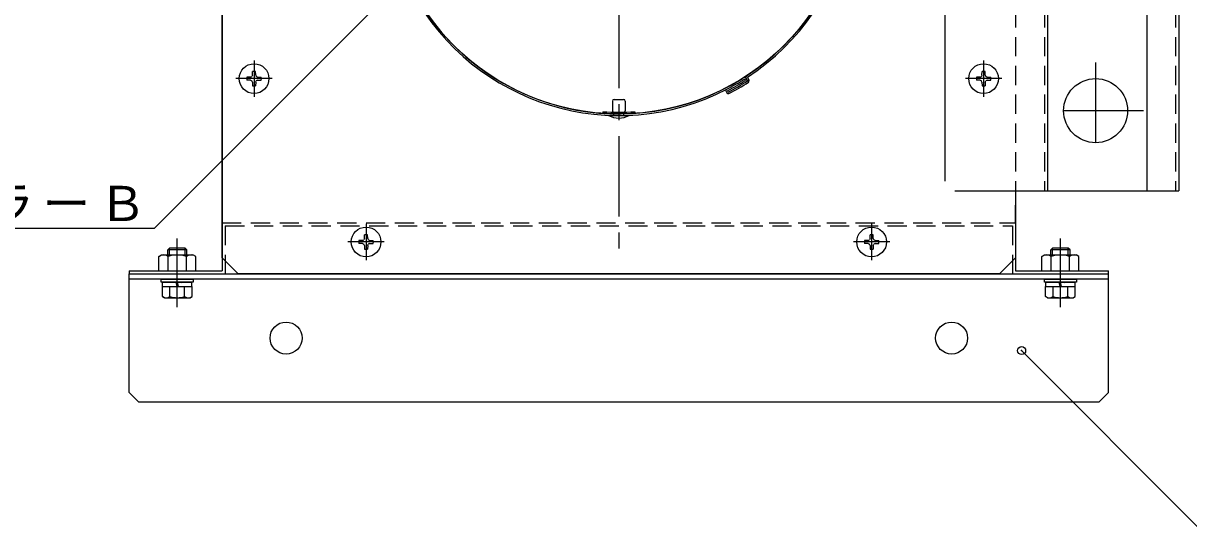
# Model space of a CAD drawing. Units: millimetres at full size, sheet at 1:5; details may follow other scales. Extents: x -2172 to 1948, y -701 to 704.
# Drawn here: x 1226.1 to 1590.3, y 42.2 to 199.7 of the extents above; entities that cross this region are included whole.
import ezdxf

# ---------------------------------------------------------------- set-up
doc = ezdxf.new("R2010")
doc.units = ezdxf.units.MM
doc.header["$LTSCALE"] = 5
doc.header["$PDMODE"] = 32
doc.header["$PDSIZE"] = 2.5
for name, pattern in [('CHAIN1', [8, 5, -1, 1, -1]), ('CHAIN2', [12, 9, -1, 1, -1]), ('DASHED1', [1.8, 1.2, -0.6])]:
    doc.linetypes.add(name, pattern=pattern)
doc.layers.add('0-0', color=4, linetype='Continuous')
doc.styles.add('ＭＳ ゴシック', font='')
doc.styles.get('ＭＳ ゴシック').set_extended_font_data('MS Gothic')

msp = doc.modelspace()

# ---------------------------------------------------------------- linework, layer by layer
at = {"layer": '0-0', "color": 7}
for p, q in [((1288.191, 367.406), (1288.191, 137.406)), ((1288.191, 126.406), (1288.191, 362.406)), ((1546.191, 357.406), (1546.191, 147.406)), ((1577.191, 357.406), (1577.191, 147.406)), ((1587.191, 357.406), (1587.191, 147.406)), ((1514.191, 150.406), (1514.191, 354.406)), ((1451.508, 182.307), (1451.758, 181.873)), ((1451.941, 182.557), (1452.431, 181.709)), ((1452.35, 182.848), (1452.864, 181.959)), ((1446.118, 178.642), (1446.368, 178.209)), ((1410.191, 175.406), (1410.191, 172.406)), ((1410.691, 175.906), (1413.691, 175.906)), ((1414.191, 175.406), (1414.191, 172.406)), ((1445.685, 178.392), (1445.935, 177.959)), ((1410.591, 170.906), (1410.591, 171.924)), ((1410.691, 171.906), (1413.691, 171.906)), ((1413.791, 170.906), (1413.791, 171.924)), ((1408.991, 170.906), (1415.391, 170.906)), ((1517.191, 147.406), (1587.191, 147.406)), ((1536.191, 147.406), (1536.191, 126.406)), ((1536.191, 137.406), (1536.191, 142.919)), ((1288.191, 137.406), (1288.191, 122.406)), ((1288.191, 126.406), (1293.191, 121.406)), ((1531.191, 121.406), (1536.191, 126.406)), ((1259.191, 122.406), (1259.191, 121.406)), ((1259.191, 122.406), (1288.191, 122.406)), ((1259.191, 121.406), (1289.191, 121.406)), ((1289.191, 121.406), (1535.191, 121.406))]:
    msp.add_line(p, q, dxfattribs=at)
at = {"layer": '0-0', "linetype": 'CHAIN1'}
for p, q in [((1412.191, 364.406), (1412.191, 124.406)), ((1298.191, 187.406), (1298.191, 177.406)), ((1298.191, 187.406), (1298.191, 177.406)), ((1526.191, 187.406), (1526.191, 177.406)), ((1561.191, 187.406), (1561.191, 157.406)), ((1303.191, 182.406), (1293.191, 182.406)), ((1303.191, 182.406), (1293.191, 182.406)), ((1531.191, 182.406), (1521.191, 182.406)), ((1576.191, 172.406), (1546.191, 172.406)), ((1333.191, 136.406), (1333.191, 126.406)), ((1333.191, 136.406), (1333.191, 126.406)), ((1491.191, 136.406), (1491.191, 126.406)), ((1491.191, 136.406), (1491.191, 126.406)), ((1274.191, 111.006), (1274.191, 132.506)), ((1338.191, 131.406), (1328.191, 131.406)), ((1338.191, 131.406), (1328.191, 131.406)), ((1496.191, 131.406), (1486.191, 131.406)), ((1496.191, 131.406), (1486.191, 131.406)), ((1550.191, 111.006), (1550.191, 132.506))]:
    msp.add_line(p, q, dxfattribs=at)
at = {"layer": '0-0', "color": 7, "linetype": 'DASHED1'}
for p, q in [((1536.191, 357.406), (1536.191, 147.406)), ((1545.191, 357.406), (1545.191, 147.406)), ((1586.191, 357.406), (1586.191, 147.406)), ((1288.191, 137.406), (1536.191, 137.406)), ((1289.191, 136.406), (1535.191, 136.406)), ((1289.191, 136.406), (1289.191, 121.406)), ((1535.191, 136.406), (1535.191, 121.406))]:
    msp.add_line(p, q, dxfattribs=at)
at = {"layer": '0-0', "linetype": 'CHAIN2'}
for p, q in [((1298.191, 188.056), (1298.191, 176.756)), ((1526.191, 188.056), (1526.191, 176.756)), ((1303.841, 182.406), (1292.541, 182.406)), ((1531.841, 182.406), (1520.541, 182.406)), ((1333.191, 137.056), (1333.191, 125.756)), ((1491.191, 137.056), (1491.191, 125.756)), ((1338.841, 131.406), (1327.541, 131.406)), ((1496.841, 131.406), (1485.541, 131.406))]:
    msp.add_line(p, q, dxfattribs=at)
at = {"layer": '0-0'}
for p, q in [((1297.091, 182.913), (1295.971, 182.896)), ((1297.091, 182.913), (1297.496, 183.101)), ((1297.684, 183.506), (1297.496, 183.101)), ((1297.684, 183.506), (1297.701, 184.626)), ((1298.697, 183.506), (1298.68, 184.626)), ((1298.697, 183.506), (1298.885, 183.101)), ((1299.291, 182.913), (1298.885, 183.101)), ((1299.291, 182.913), (1300.41, 182.896)), ((1525.091, 182.913), (1523.971, 182.896)), ((1525.091, 182.913), (1525.496, 183.101)), ((1525.684, 183.506), (1525.496, 183.101)), ((1525.684, 183.506), (1525.701, 184.626)), ((1526.697, 183.506), (1526.68, 184.626)), ((1526.697, 183.506), (1526.885, 183.101)), ((1527.291, 182.913), (1526.885, 183.101)), ((1527.291, 182.913), (1528.41, 182.896)), ((1297.091, 181.9), (1295.971, 181.917)), ((1297.091, 181.9), (1297.496, 181.712)), ((1297.684, 181.306), (1297.496, 181.712)), ((1297.684, 181.306), (1297.701, 180.187)), ((1298.697, 181.306), (1298.68, 180.187)), ((1298.697, 181.306), (1298.885, 181.712)), ((1299.291, 181.9), (1298.885, 181.712)), ((1299.291, 181.9), (1300.41, 181.917)), ((1525.091, 181.9), (1523.971, 181.917)), ((1525.091, 181.9), (1525.496, 181.712)), ((1525.684, 181.306), (1525.496, 181.712)), ((1525.684, 181.306), (1525.701, 180.187)), ((1526.697, 181.306), (1526.68, 180.187)), ((1526.697, 181.306), (1526.885, 181.712)), ((1527.291, 181.9), (1526.885, 181.712)), ((1527.291, 181.9), (1528.41, 181.917)), ((1407.191, 172.079), (1407.191, 171.578)), ((1417.191, 172.079), (1417.191, 171.578)), ((1332.091, 131.913), (1330.971, 131.896)), ((1332.091, 131.913), (1332.496, 132.101)), ((1332.684, 132.506), (1332.496, 132.101)), ((1332.684, 132.506), (1332.701, 133.626)), ((1333.697, 132.506), (1333.68, 133.626)), ((1333.697, 132.506), (1333.885, 132.101)), ((1334.291, 131.913), (1333.885, 132.101)), ((1334.291, 131.913), (1335.41, 131.896)), ((1490.091, 131.913), (1488.971, 131.896)), ((1490.091, 131.913), (1490.496, 132.101)), ((1490.684, 132.506), (1490.496, 132.101)), ((1490.684, 132.506), (1490.701, 133.626)), ((1491.697, 132.506), (1491.68, 133.626)), ((1491.697, 132.506), (1491.885, 132.101)), ((1492.291, 131.913), (1491.885, 132.101)), ((1492.291, 131.913), (1493.41, 131.896)), ((1271.732, 129.506), (1271.191, 128.965)), ((1277.191, 128.965), (1271.191, 128.965)), ((1271.191, 127.406), (1271.191, 128.965)), ((1276.649, 129.506), (1271.732, 129.506)), ((1271.732, 127.406), (1271.732, 129.506)), ((1274.191, 129.506), (1274.191, 129.506)), ((1275.441, 129.506), (1275.441, 129.506)), ((1277.191, 128.965), (1276.649, 129.506)), ((1276.649, 127.406), (1276.649, 129.506)), ((1277.191, 127.406), (1277.191, 128.965)), ((1332.091, 130.9), (1330.971, 130.917)), ((1332.091, 130.9), (1332.496, 130.712)), ((1332.684, 130.306), (1332.496, 130.712)), ((1332.684, 130.306), (1332.701, 129.187)), ((1333.697, 130.306), (1333.68, 129.187)), ((1333.697, 130.306), (1333.885, 130.712)), ((1334.291, 130.9), (1333.885, 130.712)), ((1334.291, 130.9), (1335.41, 130.917)), ((1490.091, 130.9), (1488.971, 130.917)), ((1490.091, 130.9), (1490.496, 130.712)), ((1490.684, 130.306), (1490.496, 130.712)), ((1490.684, 130.306), (1490.701, 129.187)), ((1491.697, 130.306), (1491.68, 129.187)), ((1491.697, 130.306), (1491.885, 130.712)), ((1492.291, 130.9), (1491.885, 130.712)), ((1492.291, 130.9), (1493.41, 130.917)), ((1547.732, 129.506), (1547.191, 128.965)), ((1553.191, 128.965), (1547.191, 128.965)), ((1547.191, 127.406), (1547.191, 128.965)), ((1552.649, 129.506), (1547.732, 129.506)), ((1547.732, 127.406), (1547.732, 129.506)), ((1550.191, 129.506), (1550.191, 129.506)), ((1551.441, 129.506), (1551.441, 129.506)), ((1553.191, 128.965), (1552.649, 129.506)), ((1552.649, 127.406), (1552.649, 129.506)), ((1553.191, 127.406), (1553.191, 128.965)), ((1269.291, 127.406), (1279.091, 127.406)), ((1271.304, 122.406), (1271.304, 126.902)), ((1277.077, 122.406), (1277.077, 126.902)), ((1545.291, 127.406), (1555.091, 127.406)), ((1547.304, 122.406), (1547.304, 126.902)), ((1553.077, 122.406), (1553.077, 126.902)), ((1259.191, 84.406), (1259.191, 121.406)), ((1268.417, 122.406), (1279.964, 122.406)), ((1531.191, 121.406), (1293.191, 121.406)), ((1544.417, 122.406), (1555.964, 122.406)), ((1565.191, 84.406), (1565.191, 121.406)), ((1565.191, 119.806), (1259.191, 119.806)), ((1269.191, 119.806), (1279.191, 119.806)), ((1269.191, 118.806), (1269.191, 119.806)), ((1279.191, 118.806), (1269.191, 118.806)), ((1269.572, 114.364), (1269.572, 117.506)), ((1269.572, 117.506), (1278.809, 117.506)), ((1269.591, 118.806), (1278.791, 118.806)), ((1269.591, 117.506), (1269.591, 118.806)), ((1269.591, 117.506), (1278.791, 117.506)), ((1271.881, 114.364), (1271.881, 117.506)), ((1274.165, 117.506), (1273.816, 118.806)), ((1274.191, 118.306), (1274.191, 118.306)), ((1274.565, 117.506), (1274.217, 118.806)), ((1275.441, 118.306), (1275.441, 118.306)), ((1276.5, 114.364), (1276.5, 117.506)), ((1278.791, 117.506), (1278.791, 118.806)), ((1278.809, 114.364), (1278.809, 117.506)), ((1279.191, 119.806), (1279.191, 118.806)), ((1545.191, 119.806), (1555.191, 119.806)), ((1545.191, 118.806), (1545.191, 119.806)), ((1555.191, 118.806), (1545.191, 118.806)), ((1545.572, 114.364), (1545.572, 117.506)), ((1545.572, 117.506), (1554.809, 117.506)), ((1545.591, 118.806), (1554.791, 118.806)), ((1545.591, 117.506), (1545.591, 118.806)), ((1545.591, 117.506), (1554.791, 117.506)), ((1547.881, 114.364), (1547.881, 117.506)), ((1550.165, 117.506), (1549.816, 118.806)), ((1550.191, 118.306), (1550.191, 118.306)), ((1550.565, 117.506), (1550.217, 118.806)), ((1551.441, 118.306), (1551.441, 118.306)), ((1552.5, 114.364), (1552.5, 117.506)), ((1554.791, 117.506), (1554.791, 118.806)), ((1554.809, 114.364), (1554.809, 117.506)), ((1555.191, 119.806), (1555.191, 118.806)), ((1270.191, 114.006), (1269.572, 114.364)), ((1270.191, 114.006), (1278.191, 114.006)), ((1278.191, 114.006), (1278.809, 114.364)), ((1546.191, 114.006), (1545.572, 114.364)), ((1546.191, 114.006), (1554.191, 114.006)), ((1554.191, 114.006), (1554.809, 114.364)), ((1538.082, 97.484), (1593.374, 42.192)), ((1259.191, 84.406), (1262.191, 81.406)), ((1562.191, 81.406), (1565.191, 84.406)), ((1562.191, 81.406), (1262.191, 81.406))]:
    msp.add_line(p, q, dxfattribs=at)
for points in [[(1139.823, 135.706), (1267.059, 135.706), (1345.299, 213.946)], [(1268.417, 122.406), (1268.417, 126.902), (1269.291, 127.406)], [(1279.964, 122.406), (1279.964, 126.902), (1279.091, 127.406)], [(1544.417, 122.406), (1544.417, 126.902), (1545.291, 127.406)], [(1555.964, 122.406), (1555.964, 126.902), (1555.091, 127.406)]]:
    msp.add_lwpolyline(points, dxfattribs=at)
at = {"layer": '0-0', "color": 7}
for points in [[(1536.191, 137.406), (1536.191, 122.406), (1565.191, 122.406)], [(1535.191, 121.406), (1565.191, 121.406), (1565.191, 122.406)]]:
    msp.add_lwpolyline(points, dxfattribs=at)
for centre, radius in [((1412.191, 244.406), 73), ((1561.191, 172.406), 10)]:
    msp.add_circle(centre, radius, dxfattribs=at)
at = {"layer": '0-0'}
for centre, radius in [((1298.191, 182.406), 4.65), ((1526.191, 182.406), 4.65), ((1333.191, 131.406), 4.65), ((1491.191, 131.406), 4.65), ((1308.191, 101.406), 5), ((1516.191, 101.406), 5)]:
    msp.add_circle(centre, radius, dxfattribs=at)
at = {"layer": '0-0', "color": 7}
for centre, radius, start, end in [((1412.191, 244.406), 73.5, 303.11968, 297.28905), ((1412.191, 244.406), 73, 303.11968, 301.65388), ((1412.191, 244.406), 73.5, 297.28905, 302.33925), ((1412.191, 244.406), 73, 301.65388, 302.33925), ((1451.508, 182.307), 0.5, 30, 122.33925), ((1452.35, 182.848), 0.5, 123.11968, 210), ((1451.758, 181.873), 0.5, 302.32344, 30), ((1446.118, 178.642), 0.5, 117.28905, 210), ((1412.191, 244.406), 74, 297.28905, 302.32344), ((1412.191, 244.406), 74.5, 297.30726, 302.69274), ((1412.191, 244.406), 75, 297.30726, 302.69274), ((1452.431, 181.709), 0.5, 302.69274, 30), ((1410.691, 175.406), 0.5, 90, 180), ((1413.691, 175.406), 0.5, 0, 90), ((1446.368, 178.209), 0.5, 210, 297.30726), ((1410.691, 172.406), 0.5, 180, 270), ((1413.691, 172.406), 0.5, 270, 0), ((1412.191, 176.906), 6.8, 241.92751, 298.07248)]:
    msp.add_arc(centre, radius, start, end, dxfattribs=at)
at = {"layer": '0-0'}
for centre, radius, start, end in [((1298.191, 182.406), 2.273, 167.56227, 192.43774), ((1298.191, 182.406), 2.273, 77.56227, 102.43774), ((1298.191, 182.406), 2.273, 347.56227, 12.43774), ((1526.191, 182.406), 2.273, 167.56227, 192.43774), ((1526.191, 182.406), 2.273, 77.56227, 102.43774), ((1526.191, 182.406), 2.273, 347.56227, 12.43774), ((1298.191, 182.406), 2.273, 257.56227, 282.43774), ((1526.191, 182.406), 2.273, 257.56227, 282.43774), ((1412.191, 244.406), 72.5, 266.04543, 273.95457), ((1333.191, 131.406), 2.273, 167.56227, 192.43774), ((1333.191, 131.406), 2.273, 77.56227, 102.43774), ((1333.191, 131.406), 2.273, 347.56227, 12.43774), ((1491.191, 131.406), 2.273, 167.56227, 192.43774), ((1491.191, 131.406), 2.273, 77.56227, 102.43774), ((1491.191, 131.406), 2.273, 347.56227, 12.43774), ((1333.191, 131.406), 2.273, 257.56227, 282.43774), ((1491.191, 131.406), 2.273, 257.56227, 282.43774), ((1269.861, 124.793), 2.556, 55.61588, 124.38414), ((1274.191, 117.795), 9.553, 72.41211, 107.58791), ((1278.521, 124.793), 2.556, 55.61588, 124.38414), ((1545.861, 124.793), 2.556, 55.61588, 124.38414), ((1550.191, 117.795), 9.553, 72.41211, 107.58791), ((1554.521, 124.793), 2.556, 55.61588, 124.38414), ((1270.727, 116.051), 2.045, 235.61577, 304.38425), ((1274.191, 121.649), 7.643, 252.41205, 287.58797), ((1277.655, 116.051), 2.045, 235.61577, 304.38425), ((1546.727, 116.051), 2.045, 235.61577, 304.38425), ((1550.191, 121.649), 7.643, 252.41205, 287.58797), ((1553.655, 116.051), 2.045, 235.61577, 304.38425)]:
    msp.add_arc(centre, radius, start, end, dxfattribs=at)
at = {"layer": '0-0', "color": 5}
msp.add_point((1538.082, 97.484), dxfattribs=at)

# ---------------------------------------------------------------- texts
at = {"layer": '0-0', "color": 7, "insert": (1144.274, 136.896), "char_height": 11, "attachment_point": 7, "style": 'ＭＳ ゴシック'}
msp.add_mtext('\\T1.17;ダクトカラーＢ', dxfattribs=at)

doc.saveas('drawing.dxf')
